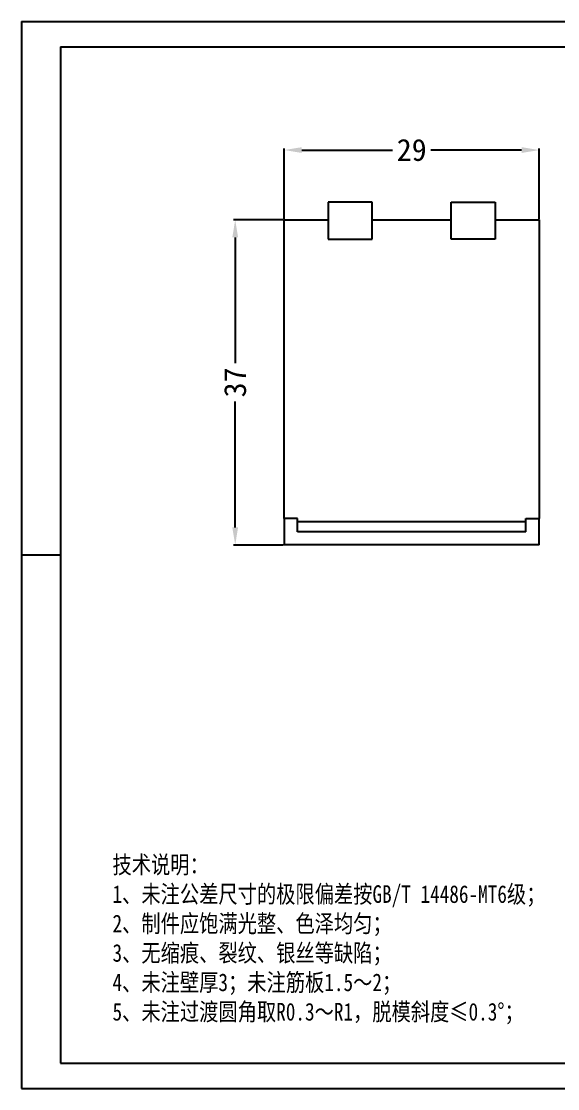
# Model space of a CAD drawing. Header units: millimetres. Extents: x -2140 to -1200, y 2406 to 2649.
# Drawn here: x -1371.7 to -1310.7, y 2406.4 to 2527.8 of the extents above; entities that cross this region are included whole.
import ezdxf

# ---------------------------------------------------------------- set-up
doc = ezdxf.new("R2010")
doc.units = ezdxf.units.MM
doc.layers.add('文字', color=81, linetype='Continuous')
doc.styles.add('宋体', font='', dxfattribs={"width": 0.8, "height": 3.5})
doc.styles.get('宋体').set_extended_font_data('SimSun')
doc.dimstyles.new('2.5', dxfattribs={"dimtxt": 2.5, "dimasz": 2, "dimexe": 0.18, "dimexo": 0.0625, "dimgap": 0.09, "dimtad": 0, "dimdsep": 46, "dimtxsty": 'Standard', "dimcen": 2, "dimclrd": 3, "dimclre": 3, "dimclrt": 256, "dimadec": 0, "dimazin": 2, "dimtfac": 1, "dimtofl": 0, "dimtmove": 0, "dimatfit": 3, "dimfxl": 0, "dimtolj": 1, "dimtzin": 0, "dimarcsym": 0})

# ---------------------------------------------------------------- blocks, each defined once
blk = doc.blocks.new('*D165')
at = {"color": 3, "lineweight": -2, "transparency": 16777216}
for p, q in [((-1341.76, 2505.29), (-1341.76, 2513.34)), ((-1339.76, 2513.16), (-1329.44, 2513.16)), ((-1314.76, 2513.16), (-1325.09, 2513.16)), ((-1312.76, 2505.29), (-1312.76, 2513.34))]:
    blk.add_line(p, q, dxfattribs=at)
at = {"color": 3, "transparency": 16777216}
for points in [[(-1339.76, 2513.49), (-1339.76, 2512.83), (-1341.76, 2513.16)], [(-1314.76, 2513.49), (-1314.76, 2512.83), (-1312.76, 2513.16)]]:
    blk.add_solid(points, dxfattribs=at)
at = {"layer": 'Defpoints', "color": 0, "transparency": 16777216}
for p in [(-1312.76, 2513.16), (-1341.76, 2505.22), (-1312.76, 2505.22)]:
    blk.add_point(p, dxfattribs=at)
at = {"transparency": 16777216, "insert": (-1327.26, 2513.16), "char_height": 2.5, "attachment_point": 5}
blk.add_mtext('\\A1;29', dxfattribs=at)
blk = doc.blocks.new('*D166')
at = {"color": 3, "lineweight": -2, "transparency": 16777216}
for p, q in [((-1341.83, 2505.22), (-1347.52, 2505.22)), ((-1347.34, 2503.22), (-1347.34, 2488.9)), ((-1347.34, 2470.22), (-1347.34, 2484.55)), ((-1341.83, 2468.22), (-1347.52, 2468.22))]:
    blk.add_line(p, q, dxfattribs=at)
at = {"color": 3, "transparency": 16777216}
for points in [[(-1347.67, 2503.22), (-1347.01, 2503.22), (-1347.34, 2505.22)], [(-1347.67, 2470.22), (-1347.01, 2470.22), (-1347.34, 2468.22)]]:
    blk.add_solid(points, dxfattribs=at)
at = {"layer": 'Defpoints', "color": 0, "transparency": 16777216}
for p in [(-1341.76, 2505.22), (-1347.34, 2468.22), (-1341.76, 2468.22)]:
    blk.add_point(p, dxfattribs=at)
at = {"transparency": 16777216, "insert": (-1347.34, 2486.72), "char_height": 2.5, "attachment_point": 5, "rotation": 90}
blk.add_mtext('\\A1;37', dxfattribs=at)

msp = doc.modelspace()

# ---------------------------------------------------------------- linework, layer by layer
for p, q in [((-1371.67, 2527.808), (-1199.903, 2527.808)), ((-1371.67, 2527.808), (-1371.67, 2406.357)), ((-1367.226, 2524.917), (-1202.795, 2524.917)), ((-1367.226, 2524.917), (-1367.226, 2409.248)), ((-1367.226, 2467.082), (-1371.67, 2467.082)), ((-1371.67, 2462.584), (-1371.67, 2406.357)), ((-1367.226, 2409.248), (-1202.795, 2409.248)), ((-1371.67, 2406.357), (-1199.903, 2406.357)), ((-1371.67, 2406.357), (-1292.148, 2406.357))]:
    msp.add_line(p, q)
at = {"color": 7, "linetype": 'Continuous', "lineweight": 25}
for p, q in [((-1331.764, 2507.224), (-1336.764, 2507.224)), ((-1336.764, 2507.224), (-1336.764, 2503.024)), ((-1331.764, 2503.024), (-1331.764, 2507.224)), ((-1322.764, 2503.024), (-1322.764, 2507.224)), ((-1322.764, 2507.224), (-1317.764, 2507.224)), ((-1317.764, 2507.224), (-1317.764, 2503.024)), ((-1341.764, 2505.224), (-1336.764, 2505.224)), ((-1341.764, 2471.224), (-1341.764, 2505.224)), ((-1331.764, 2505.224), (-1322.764, 2505.224)), ((-1317.764, 2505.224), (-1312.764, 2505.224)), ((-1312.764, 2505.224), (-1312.764, 2471.224)), ((-1336.764, 2503.024), (-1331.764, 2503.024)), ((-1317.764, 2503.024), (-1322.764, 2503.024)), ((-1340.264, 2471.224), (-1341.764, 2471.224)), ((-1341.764, 2471.224), (-1341.764, 2468.224)), ((-1340.264, 2469.724), (-1340.264, 2471.224)), ((-1314.264, 2470.845), (-1340.264, 2470.845)), ((-1314.264, 2471.224), (-1312.764, 2471.224)), ((-1314.264, 2469.724), (-1314.264, 2471.224)), ((-1312.764, 2468.224), (-1312.764, 2471.224)), ((-1314.264, 2469.724), (-1340.264, 2469.724)), ((-1312.764, 2468.224), (-1341.764, 2468.224))]:
    msp.add_line(p, q, dxfattribs=at)

# ---------------------------------------------------------------- texts
at = {"layer": '文字', "color": 0, "insert": (-1361.3, 2432.85), "char_height": 1.80732, "width": 65.82851, "attachment_point": 1, "style": '宋体'}
msp.add_mtext('{\\H1.111x;技术说明：\\P1、未注公差尺寸的极限偏差按GB/T 14486-MT6级；\\P2、制件应饱满光整、色泽均匀；\\P3、无缩痕、裂纹、银丝等缺陷；\\P4、未注壁厚3；未注筋板1.5～2；\\P5、未注过渡圆角取R0.3～R1，脱模斜度≤0.3%%D；}', dxfattribs=at)

# ---------------------------------------------------------------- dimensions: what is measured, and where the dimension line sits
dim = msp.add_linear_dim(base=(-1312.764, 2513.16), p1=(-1341.764, 2505.224), p2=(-1312.764, 2505.224), dimstyle='2.5')
dim.commit()
dim.dimension.update_dxf_attribs({"geometry": '*D165', "text_midpoint": (-1327.264, 2513.16)})
dim = msp.add_linear_dim(base=(-1347.342, 2468.224), p1=(-1341.764, 2505.224), p2=(-1341.764, 2468.224), angle=90, dimstyle='2.5')
dim.commit()
dim.dimension.update_dxf_attribs({"geometry": '*D166', "text_midpoint": (-1347.342, 2486.724)})

doc.saveas('drawing.dxf')
